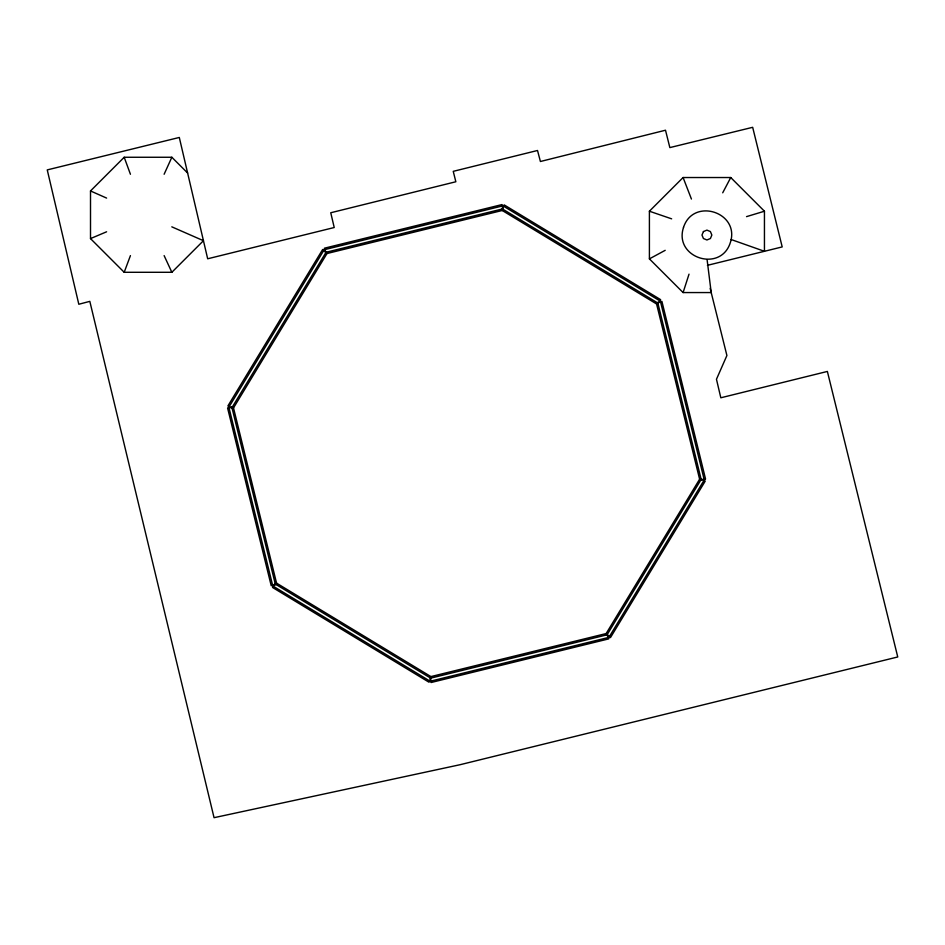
<?xml version="1.0" encoding="UTF-8"?>
<svg xmlns="http://www.w3.org/2000/svg" width="945" height="945" viewBox="0 0 945 945"><rect width="100%" height="100%" fill="white"/><g stroke="black" fill="none" stroke-linecap="round" stroke-linejoin="round"><path stroke-width="1.42" d="M707.096 259.651L711.207 292.56L683.093 292.56L689.023 274.156M130.434 255.611L124.197 272.29L171.848 272.29L203.447 240.703L171.801 226.835M164.123 174.258L171.848 157.26L187.618 173.018M722.712 192.804L730.745 177.53L764.446 211.219L764.446 251.299L731.087 239.51M609.017 637.84L610.021 636.079M703.741 481.43L704.746 479.682M228.383 407.401L229.399 405.653M323.095 251.004L324.123 249.256M503.449 206.152L504.205 204.911L660.602 299.636L658.346 303.345L501.949 208.632L503.449 206.152L659.846 300.864M323.887 250.26L322.647 249.504L227.922 405.901L229.174 406.657L323.887 250.26L326.368 251.76L231.643 408.157L232.895 408.913L327.608 252.504M429.668 680.932L428.924 682.172L272.526 587.447L274.771 583.738L431.18 678.463L429.668 680.932L273.27 586.219M605.521 634.591L700.245 478.182M609.23 636.835L703.954 480.426L705.194 481.182L610.47 637.58L609.23 636.835L606.761 635.335L701.473 478.926L703.954 480.426M124.197 272.29L90.507 238.601L90.507 190.949L124.197 157.26L171.848 157.26M683.093 292.56L649.404 258.871L649.404 211.219L683.093 177.53L730.745 177.53M649.404 258.871L665.197 250.33M90.507 238.601L106.608 231.785M764.446 211.219L746.538 216.629M707.427 265.332L782.2 246.917L752.669 127.315L669.851 147.597L665.504 130.221L540.41 161.5L537.516 150.491L453.246 171.34L455.844 181.759L330.75 212.755L334.223 227.521L207.676 258.788L179.302 137.462L47.25 169.899L78.813 304.255L89.822 301.361L214.054 817.685L460.203 764.682L897.75 656.964L827.371 371.444L720.822 397.786L716.464 379.264L726.906 355.509L710.168 288.379M228.997 407.756L227.603 408.098L271.203 585.676L276.838 584.293L233.214 406.716L228.997 407.756L272.621 585.321M660.52 301.762L661.913 301.42L705.537 478.985L701.308 480.025L657.696 302.447L660.52 301.762L704.12 479.328M325.482 252.409L324.785 249.598L502.362 205.986L503.047 208.798L325.482 252.409L325.812 253.815L503.39 210.203M429.739 676.88L607.304 633.268M430.778 681.109L608.344 637.497L608.698 638.891L431.109 682.514L430.081 678.297L607.647 634.674L608.344 637.497M501.689 205.632L503.72 205.632M429.42 681.451L431.44 681.451M671.647 218.838L649.404 211.219M106.608 198.084L90.507 190.949M501.204 209.861L657.602 304.585M229.174 406.657L231.643 408.157M275.515 582.498L431.936 677.222M271.995 584.979L273.022 586.727M660.118 300.356L661.134 302.116M171.848 272.29L164.123 255.611M691.433 199.041L683.093 177.53M124.197 157.26L130.434 174.258M502.362 205.986L502.008 204.581L324.442 248.192L324.785 249.598M656.291 302.802L699.902 480.367M231.82 407.071L275.432 584.636M683.507 227.438C673.49 257.725 720.622 273.046 730.32 242.652C740.348 212.365 693.205 197.044 683.507 227.438M703.434 231.56L701.981 235.045L703.434 238.53L706.919 239.971L710.404 238.53L711.845 235.045L710.404 231.56L706.919 230.119L703.434 231.56"/></g></svg>
